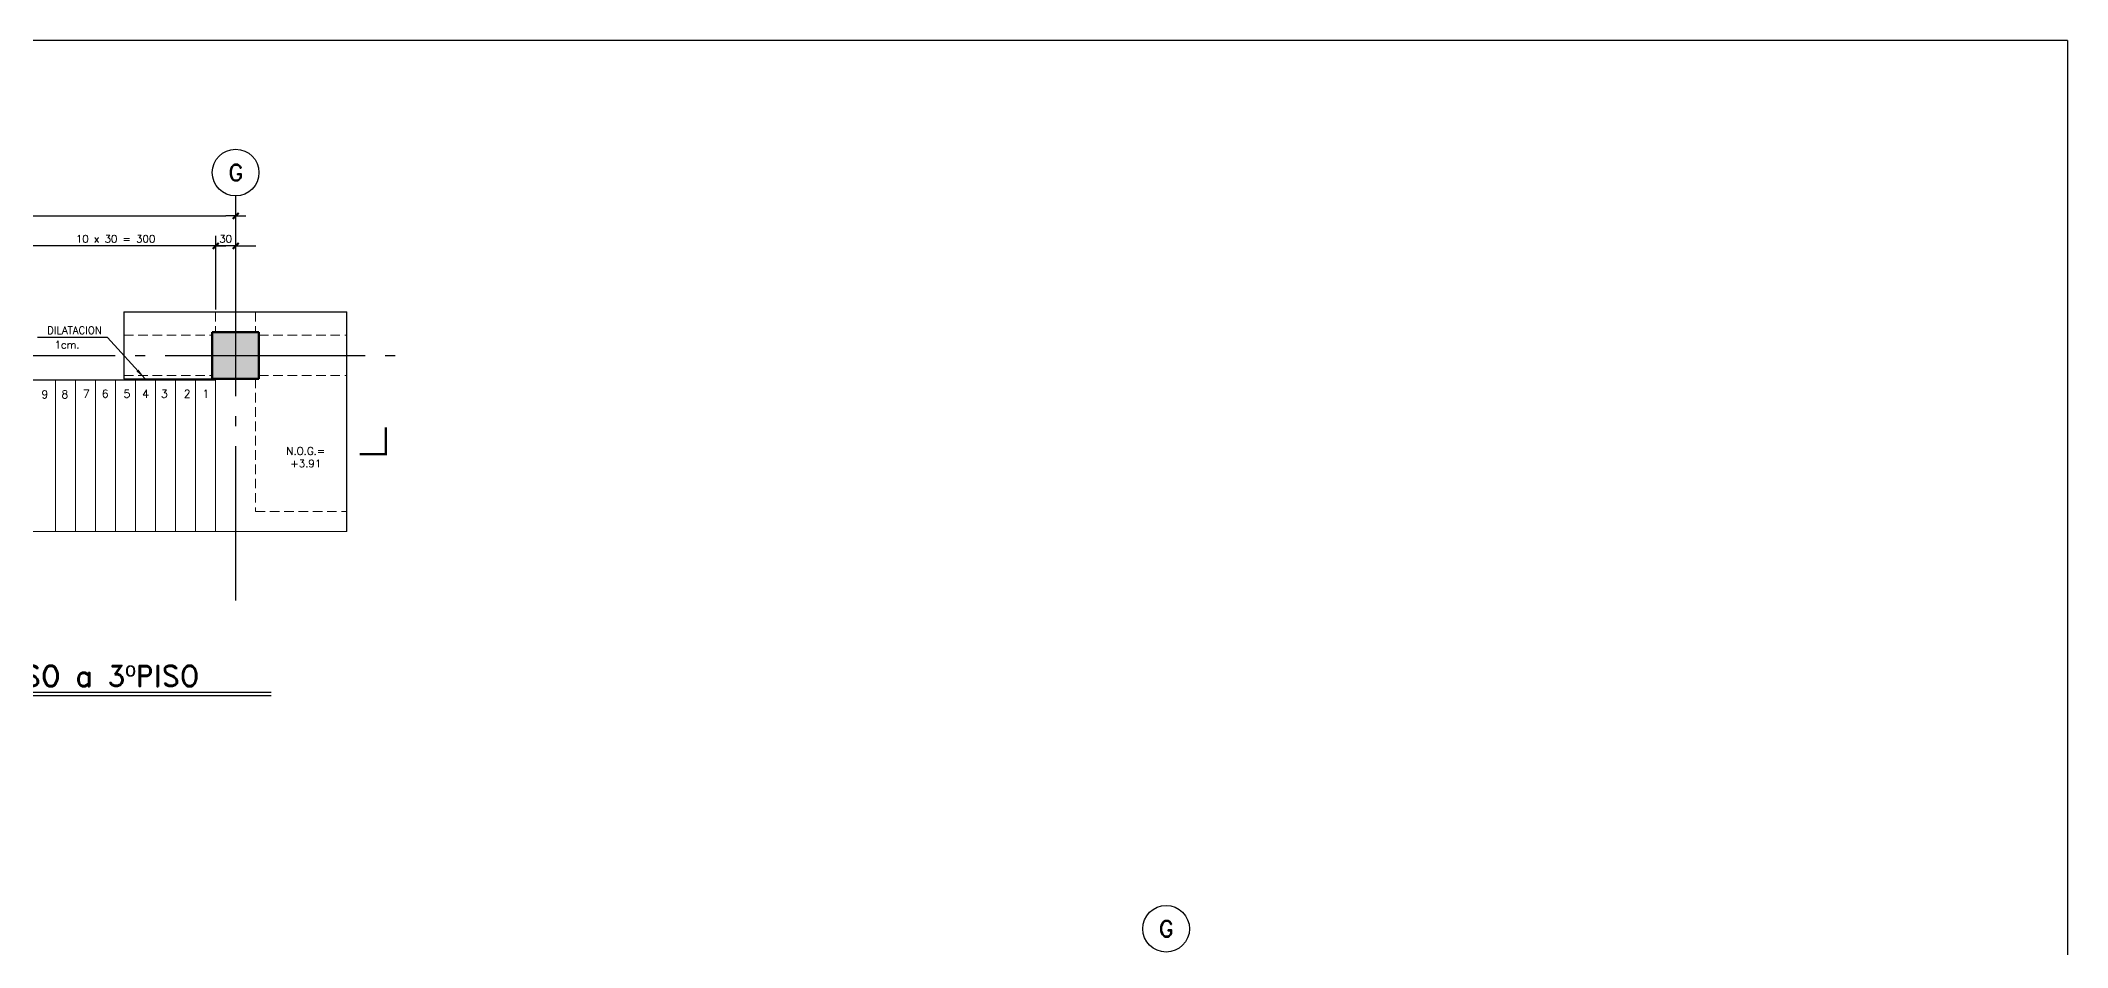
# Model space of a CAD drawing. Extents: x -58 to 5689, y 66 to 4123.
# Drawn here: x 2647 to 5687, y 2764 to 4123 of the extents above; entities that cross this region are included whole.
import ezdxf
from ezdxf.enums import TextEntityAlignment as Align

# ---------------------------------------------------------------- set-up
doc = ezdxf.new("R2010")
doc.units = 0
doc.header["$LTSCALE"] = 30
doc.header["$MEASUREMENT"] = 0
for name, pattern in [('EJES', [12.5, 10, -1, 0.5, -1]), ('RLA-PROYECCION', [0.71438, 0.47625, -0.23813]), ('RLE-PROYECCION', [0.71438, 0.47625, -0.23813])]:
    doc.linetypes.add(name, pattern=pattern)
doc.layers.get('0').update_dxf_attribs({"linetype": 'CONTINUOUS'})
for name, color, linetype in [('CONTORNOS', 3, 'CONTINUOUS'), ('RLA-BORDE DE LOSAS', 3, 'CONTINUOUS'), ('RLA-COTAS', 2, 'CONTINUOUS'), ('RLA-COTAS2', 1, 'CONTINUOUS'), ('RLA-EJES', 1, 'EJES'), ('RLA-FORMATO', 7, 'CONTINUOUS'), ('RLA-GRADAS', 3, 'CONTINUOUS'), ('RLA-NIVELES', 3, 'CONTINUOUS'), ('RLA-TEXTOS1', 9, 'CONTINUOUS'), ('RLA-TEXTOS2', 6, 'CONTINUOUS')]:
    doc.layers.add(name, color=color, linetype=linetype)
for name, color, linetype, lineweight in [('RLA-PROYECCION', 2, 'RLA-PROYECCION', 9), ('RLE-LOSA', 3, 'CONTINUOUS', 15), ('RLE-PILAR', 5, 'CONTINUOUS', 50), ('RLE-PROYECCION', 2, 'RLE-PROYECCION', 15), ('RLE-SOLID', 252, 'CONTINUOUS', 15), ('RLE-VIGA', 3, 'CONTINUOUS', 15)]:
    doc.layers.add(name, color=color, linetype=linetype, lineweight=lineweight)
doc.styles.add('ROMAND', font='romand', dxfattribs={"height": 31.5})
doc.styles.add('ROMANS', font='romans.shx', dxfattribs={"height": 11.25})
doc.styles.add('SIETE50', font='ROMAND.SHX', dxfattribs={"height": 31.5})
doc.linetypes.add('ZIGZAG', pattern='A,0.0001,-0.2,[131,ltypeshp.shx,S=0.2,R=0,X=-0.2,Y=0],-0.4,[131,ltypeshp.shx,S=0.2,R=180,X=0.2,Y=0],-0.2', length=0.8001)
doc.dimstyles.new('ING50', dxfattribs={"dimscale": 50, "dimtxt": 0.27, "dimasz": 0.3, "dimexe": 0, "dimexo": 0, "dimgap": 0.1, "dimtad": 1, "dimdec": 1, "dimzin": 12, "dimdsep": 46, "dimtxsty": 'ROMANS', "dimblk": 'TICK1', "dimblk1": 'TICK1', "dimblk2": 'TICK1', "dimcen": 0.09, "dimclrd": 2, "dimclre": 1, "dimclrt": 3, "dimadec": 0, "dimazin": 0, "dimtfac": 1, "dimtdec": 0, "dimtix": 1, "dimtmove": 2, "dimatfit": 3, "dimldrblk": 'TICK1', "dimfxl": 0, "dimfxlon": 1, "dimtolj": 1, "dimtzin": 0, "dimarcsym": 0})

# ---------------------------------------------------------------- blocks, each defined once
blk = doc.blocks.new('EJE-1')
at = {"color": 3, "linetype": 'Continuous'}
blk.add_circle((0, 0), 35, dxfattribs=at)
at = {"color": 5, "linetype": 'Continuous', "style": 'ROMAND'}
blk.add_attdef('0', text='', height=25, dxfattribs=at).set_placement((0.2, 0), align=Align.MIDDLE)
blk = doc.blocks.new('TICK1')
at = {"color": 2}
for points in [[(0, 0), (-1, 0)], [(0, 0), (1, 0)]]:
    blk.add_lwpolyline(points, dxfattribs=at)
at = {"color": 2, "const_width": 0.2}
blk.add_lwpolyline([(-0.3, -0.3), (0.3, 0.3)], dxfattribs=at)
blk = doc.blocks.new('*D28')
at = {"layer": 'RLA-COTAS', "color": 2, "lineweight": -2, "transparency": 16777216}
blk.add_line((2895, 3815.2), (2625, 3815.2), dxfattribs=at)
at = {"layer": 'RLA-COTAS', "color": 2, "lineweight": -2, "transparency": 16777216, "xscale": 15, "yscale": 15, "zscale": 15, "rotation": 180}
blk.add_blockref('TICK1', (2610, 3815.2), dxfattribs=at)
at = {"layer": 'RLA-COTAS', "color": 2, "lineweight": -2, "transparency": 16777216, "xscale": 15, "yscale": 15, "zscale": 15}
blk.add_blockref('TICK1', (2910, 3815.2), dxfattribs=at)
at = {"layer": 'RLA-COTAS', "color": 3, "transparency": 16777216, "insert": (2760, 3825.8), "char_height": 11.25, "attachment_point": 5, "style": 'ROMANS'}
blk.add_mtext('\\A1;10 x 30 = 300', dxfattribs=at)
blk = doc.blocks.new('*D31')
at = {"layer": 'RLA-COTAS', "color": 2, "lineweight": -2, "transparency": 16777216}
for p, q in [((2895, 3815.2), (2880, 3815.2)), ((2940, 3815.2), (2910, 3815.2)), ((2955, 3815.2), (2970, 3815.2))]:
    blk.add_line(p, q, dxfattribs=at)
at = {"layer": 'RLA-COTAS', "color": 2, "lineweight": -2, "transparency": 16777216, "xscale": 15, "yscale": 15, "zscale": 15}
blk.add_blockref('TICK1', (2910, 3815.2), dxfattribs=at)
at = {"layer": 'RLA-COTAS', "color": 2, "lineweight": -2, "transparency": 16777216, "xscale": 15, "yscale": 15, "zscale": 15, "rotation": 180}
blk.add_blockref('TICK1', (2940, 3815.2), dxfattribs=at)
at = {"layer": 'RLA-COTAS', "color": 3, "transparency": 16777216, "insert": (2925, 3825.8), "char_height": 11.25, "attachment_point": 5, "style": 'ROMANS'}
blk.add_mtext('\\A1;30', dxfattribs=at)
blk = doc.blocks.new('*D32')
at = {"layer": 'RLA-COTAS', "color": 2, "lineweight": -2, "transparency": 16777216}
blk.add_line((1955, 3860.2), (2925, 3860.2), dxfattribs=at)
at = {"layer": 'RLA-COTAS', "color": 2, "lineweight": -2, "transparency": 16777216, "xscale": 15, "yscale": 15, "zscale": 15, "rotation": 180}
blk.add_blockref('TICK1', (1940, 3860.2), dxfattribs=at)
at = {"layer": 'RLA-COTAS', "color": 2, "lineweight": -2, "transparency": 16777216, "xscale": 15, "yscale": 15, "zscale": 15}
blk.add_blockref('TICK1', (2940, 3860.2), dxfattribs=at)
at = {"layer": 'RLA-COTAS', "color": 3, "transparency": 16777216, "insert": (2440, 3870.8), "char_height": 11.25, "attachment_point": 5, "style": 'ROMANS'}
blk.add_mtext('\\A1;1000', dxfattribs=at)
blk = doc.blocks.new('CORTE9')
at = {"color": 2, "const_width": 3.51}
blk.add_lwpolyline([(0, 39.5), (0, 0), (40.5, 0)], dxfattribs=at)

msp = doc.modelspace()

# ---------------------------------------------------------------- hatches: boundary and pattern name
at = {"layer": 'RLE-SOLID'}
msp.add_hatch(color=256, dxfattribs=at).paths.add_polyline_path([(2904.96, 3616.18), (2974.96, 3616.18), (2974.96, 3686.18), (2904.96, 3686.18), (2904.96, 3621.12)], flags=0)

# ---------------------------------------------------------------- linework, layer by layer
at = {"layer": 'CONTORNOS'}
msp.add_line((2909.96, 3614.18), (2189.96, 3614.18), dxfattribs=at)
at = {"layer": 'RLA-BORDE DE LOSAS', "color": 1, "linetype": 'ZIGZAG'}
for p, q in [((2772.39, 3716.44), (2772.39, 3616.18)), ((2772.39, 3716.44), (3106.65, 3716.44)), ((3106.65, 3387.18), (3106.65, 3716.44))]:
    msp.add_line(p, q, dxfattribs=at)
at = {"layer": 'RLA-COTAS2'}
msp.add_line((2909.95, 3830.16), (2909.95, 3720.16), dxfattribs=at)
at = {"layer": 'RLA-EJES'}
for p, q in [((2939.96, 3890.16), (2939.96, 3283.85)), ((1709.07, 3651.18), (3206.34, 3651.18))]:
    msp.add_line(p, q, dxfattribs=at)
at = {"layer": 'RLA-FORMATO', "color": 6, "linetype": 'Continuous'}
for q in [(-58.1, 4123.1), (5686.9, 68.1)]:
    msp.add_line((5686.9, 4123.1), q, dxfattribs=at)
at = {"layer": 'RLA-PROYECCION'}
msp.add_line((2969.96, 3417.18), (3106.65, 3417.18), dxfattribs=at)
at = {"layer": 'RLA-TEXTOS1', "color": 1}
for p, q in [((2747.92, 3677.83), (2642.85, 3677.83)), ((2804.19, 3616.18), (2747.92, 3677.83))]:
    msp.add_line(p, q, dxfattribs=at)
at = {"layer": 'RLA-TEXTOS1', "color": 2}
msp.add_lwpolyline([(2804.19, 3616.18, 0, 4, 0), (2792.66, 3628.57, 4, 4, 0)], format="xyseb", dxfattribs=at)
at = {"layer": 'RLA-TEXTOS2', "color": 6}
for p, q in [((2004.2, 3146.16), (2993.11, 3146.16)), ((2004.2, 3141.16), (2993.11, 3141.16))]:
    msp.add_line(p, q, dxfattribs=at)
at = {"layer": 'RLE-LOSA'}
for p, q in [((2904.96, 3616.18), (2772.39, 3616.18)), ((2189.96, 3387.18), (3106.65, 3387.18))]:
    msp.add_line(p, q, dxfattribs=at)
at = {"layer": 'RLE-PILAR'}
for p, q in [((2904.96, 3686.18), (2974.96, 3686.18)), ((2904.96, 3616.18), (2904.96, 3686.18)), ((2974.96, 3686.18), (2974.96, 3616.18)), ((2974.96, 3616.18), (2904.96, 3616.18))]:
    msp.add_line(p, q, dxfattribs=at)
at = {"layer": 'RLE-PROYECCION'}
for p, q in [((2909.96, 3716.44), (2909.96, 3686.18)), ((2969.96, 3716.44), (2969.96, 3686.18)), ((2772.39, 3681.2), (2904.96, 3681.2)), ((2974.96, 3681.2), (3106.65, 3681.2)), ((2772.39, 3621.2), (2904.96, 3621.2)), ((2974.96, 3621.2), (3106.65, 3621.2)), ((2969.96, 3616.18), (2969.96, 3417.18))]:
    msp.add_line(p, q, dxfattribs=at)
at = {"layer": 'RLE-VIGA'}
for p, q in [((2669.96, 3614.18), (2669.96, 3387.18)), ((2699.96, 3614.18), (2699.96, 3387.18)), ((2729.96, 3614.18), (2729.96, 3387.18)), ((2759.96, 3614.18), (2759.96, 3387.18)), ((2789.96, 3614.18), (2789.96, 3387.18)), ((2819.96, 3614.18), (2819.96, 3387.18)), ((2849.96, 3614.18), (2849.96, 3387.18)), ((2879.96, 3614.18), (2879.96, 3387.18)), ((2909.96, 3616.18), (2909.96, 3387.18))]:
    msp.add_line(p, q, dxfattribs=at)

# ---------------------------------------------------------------- block references
at = {"layer": 'CONTORNOS', "rotation": 90}
msp.add_blockref('CORTE9', (3165.28, 3503), dxfattribs=at)
at = {"layer": 'RLA-EJES'}
for p in [(2939.96, 3925.16), (4335.3, 2791.57)]:
    msp.add_blockref('EJE-1', p, dxfattribs=at).add_auto_attribs({'0': 'G'})

# ---------------------------------------------------------------- texts
at = {"layer": 'RLA-GRADAS', "style": 'ROMAND'}
for s, p in [('9', (2648.72, 3586.72)), ('8', (2678.72, 3586.72)), ('7', (2710.81, 3587.72)), ('6', (2739.01, 3587.72)), ('5', (2771.83, 3587.72)), ('4', (2799.83, 3587.72)), ('3', (2827.83, 3587.72)), ('2', (2862.25, 3587.72)), ('1', (2890.25, 3587.72))]:
    msp.add_text(s, height=12, dxfattribs=at).set_placement(p)
at = {"layer": 'RLA-NIVELES', "color": 3, "insert": (3045.15, 3513.42), "char_height": 11.25, "width": 90.6757, "attachment_point": 2, "style": 'ROMANS'}
msp.add_mtext('N.O.G.= +3.91', dxfattribs=at)
at = {"layer": 'RLA-TEXTOS1', "style": 'ROMANS'}
for s, p in [(' DILATACION', (2694.52, 3683.16)), (' 1cm.', (2683.26, 3661.54))]:
    msp.add_text(s, height=11.2, dxfattribs=at).set_placement(p, align=Align.CENTER)
at = {"layer": 'RLA-TEXTOS2', "color": 6, "style": 'SIETE50'}
msp.add_text('PLANTA ESCALERA 2ºPISO a 3ºPISO', height=31.5, dxfattribs=at).set_placement((2507.56, 3154.74), align=Align.CENTER)

# ---------------------------------------------------------------- dimensions: what is measured, and where the dimension line sits
at = {"layer": 'RLA-COTAS'}
dim = msp.add_linear_dim(base=(2939.96, 3860.16), p1=(1939.96, 3860.16), p2=(2939.96, 3860.16), dimstyle='ING50', dxfattribs=at)
dim.commit()
dim.dimension.update_dxf_attribs({"geometry": '*D32', "text_midpoint": (2439.96, 3870.78)})
dim = msp.add_linear_dim(base=(2609.96, 3815.16), p1=(2909.95, 3815.16), p2=(2609.96, 3815.16), angle=180, text='10 x 30 = <>', dimstyle='ING50', dxfattribs=at)
dim.commit()
dim.dimension.update_dxf_attribs({"geometry": '*D28', "text_midpoint": (2759.96, 3825.78)})
dim = msp.add_linear_dim(base=(2909.95, 3815.16), p1=(2939.96, 3815.16), p2=(2909.95, 3815.16), angle=180, dimstyle='ING50', dxfattribs=at)
dim.commit()
dim.dimension.update_dxf_attribs({"geometry": '*D31', "text_midpoint": (2924.96, 3825.78)})

doc.saveas('drawing.dxf')
